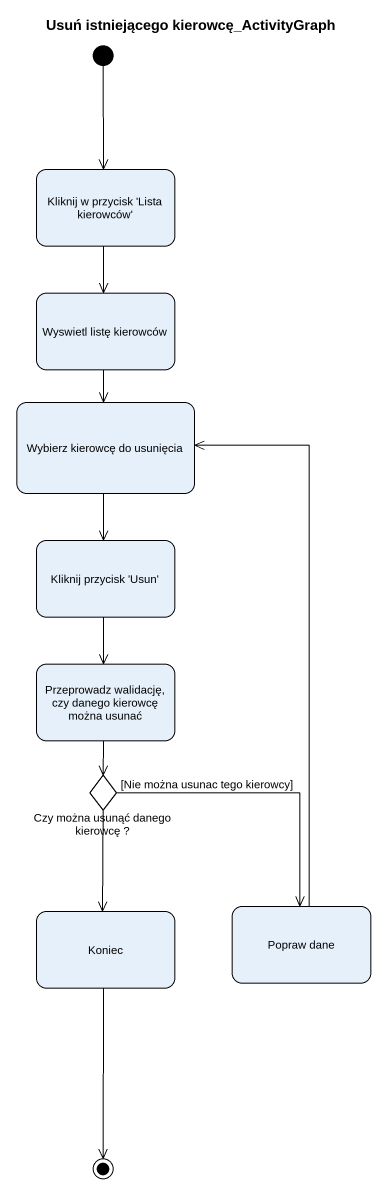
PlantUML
@startuml
title Usuń istniejącego kierowcę_ActivityGraph
hide empty description
state "Kliknij w przycisk 'Lista kierowców'" as Kliknij_w_przycisk_Lista
state "Wyswietl listę kierowców" as Wyswietl_listę_kierowców
state "Wybierz kierowcę do usunięcia" as Wybierz_kierowcę_do
state "Kliknij przycisk 'Usun'" as Kliknij_przycisk_Usun
state "Przeprowadz walidację, czy danego kierowcę można usunać" as Przeprowadz_walidację_czy
state "Czy można usunąć danego kierowcę ?" as Czy_można_usunąć_danego <<choice>>
state Koniec
state "Popraw dane" as Popraw_dane
[*] --> Kliknij_w_przycisk_Lista
Kliknij_w_przycisk_Lista --> Wyswietl_listę_kierowców
Wyswietl_listę_kierowców --> Wybierz_kierowcę_do
Wybierz_kierowcę_do --> Kliknij_przycisk_Usun
Kliknij_przycisk_Usun --> Przeprowadz_walidację_czy
Przeprowadz_walidację_czy --> Czy_można_usunąć_danego
Czy_można_usunąć_danego --> Koniec
Czy_można_usunąć_danego --> Popraw_dane : [Nie można usunac tego kierowcy]
Popraw_dane -up-> Wybierz_kierowcę_do
Koniec --> [*]
@enduml
